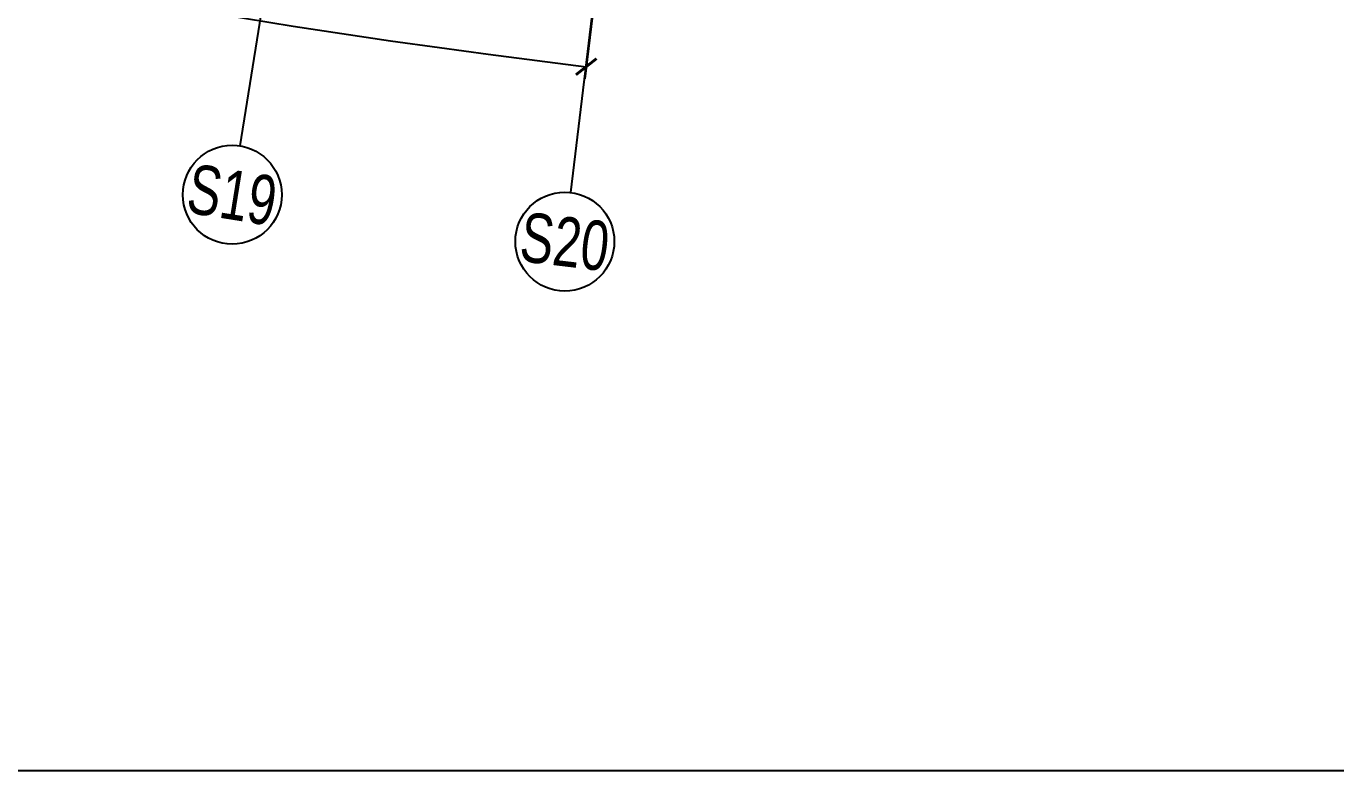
# Model space of a CAD drawing. Extents: x -668578 to 2331563, y -1202445 to 1620273.
# Drawn here: x 829603 to 871978, y -358 to 23733 of the extents above; entities that cross this region are included whole.
import ezdxf
from ezdxf.enums import TextEntityAlignment as Align

# ---------------------------------------------------------------- set-up
doc = ezdxf.new("R2010")
doc.units = 0
doc.layers.get('0').update_dxf_attribs({"color": 8})
doc.layers.get('Defpoints').update_dxf_attribs({"color": 8})
for name, color, linetype in [('#标注', 8, 'Continuous'), ('C-SHET-SHBD', 8, 'Continuous'), ('dim', 8, 'Continuous')]:
    doc.layers.add(name, color=color, linetype=linetype)
doc.styles.add('JHZX', font='jrs.shx', dxfattribs={"width": 0.6, "bigfont": 'jhz.shx'})
doc.styles.add('XD2008', font='xd-hzs.shx', dxfattribs={"width": 0.7, "bigfont": 'xd-hztxt.shx'})
doc.dimstyles.new('JZBZ-400', dxfattribs={"dimscale": 400, "dimtxt": 3, "dimasz": 1.5, "dimexe": 1, "dimexo": 1, "dimgap": 0.5, "dimtad": 1, "dimdec": 0, "dimdsep": 46, "dimtxsty": 'JHZX', "dimblk1": 'ARCHTICK', "dimblk2": 'ARCHTICK', "dimsah": 1, "dimcen": 0, "dimclrd": 1, "dimclre": 1, "dimclrt": 2, "dimazin": 2, "dimtfac": 1, "dimtdec": 0, "dimtix": 1, "dimtmove": 0, "dimatfit": 3, "dimfxl": 0, "dimtolj": 1, "dimlwd": -1, "dimlwe": -1, "dimarcsym": 0})

# ---------------------------------------------------------------- blocks, each defined once
blk = doc.blocks.new('_ARCHTICK')
at = {"color": 0, "linetype": 'ByBlock', "const_width": 0.15}
blk.add_lwpolyline([(-0.5, -0.5), (0.5, 0.5)], dxfattribs=at)
blk = doc.blocks.new('*D2939')
at = {"layer": '#标注', "ltscale": 300, "transparency": 16777216}
for p, q in [((-1773, -1481), (-9342, -7863)), ((165914, -92056), (164727, -101884))]:
    blk.add_line(p, q, dxfattribs=at)
blk.add_arc((197092, 166179), 269610, 220.13382, 263.11563, dxfattribs=at)
at = {"layer": 'Defpoints', "color": 0, "ltscale": 300, "transparency": 16777216}
for p in [(197092, 166179), (-1467, -1224), (40380, -53208), (165962, -91659)]:
    blk.add_point(p, dxfattribs=at)
at = {"layer": '#标注', "ltscale": 300, "transparency": 16777216, "xscale": 600, "yscale": 600, "zscale": 600}
for p, rotation in [((-9036, -7605), 130.1338192809485), ((164775, -101487), 353.1156299250187)]:
    blk.add_blockref('_ARCHTICK', p, dxfattribs=dict(at, rotation=rotation))
at = {"layer": '#标注', "ltscale": 300, "transparency": 16777216, "insert": (69342, -70334), "char_height": 1200, "attachment_point": 5, "rotation": 331.6247, "style": 'JHZX'}
blk.add_mtext('\\A1;42.98°', dxfattribs=at)
blk = doc.blocks.new('*U2924')
at = {"linetype": 'ByBlock'}
blk.add_line((0, -20), (0, 0), dxfattribs=at)
blk.add_circle((0, -24), 4, dxfattribs=at)
at = {"color": 253, "linetype": 'ByBlock', "style": 'JHZX', "width": 0.75}
blk.add_attdef('AXES', text='', height=4, dxfattribs=at).set_placement((0, -24), align=Align.MIDDLE_CENTER)
blk = doc.blocks.new('A3文本框')
at = {"layer": 'Defpoints', "ltscale": 500}
blk.add_lwpolyline([(10, -10), (-420, -10), (-420, 297), (10, 297)], close=True, dxfattribs=at)
at = {"layer": 'C-SHET-SHBD', "style": 'XD2008', "width": 0.7}
for tag, height, p in [('子项名称', 4.5, (-37.489, 35.412)), ('图名', 4.5, (-37.489, 24.269)), ('比例', 3, (-56.3, 8.255)), ('MQJD-01', 3, (-13.245, 2.272))]:
    blk.add_attdef(tag, text='', height=height, dxfattribs=at).set_placement(p, align=Align.CENTER)
blk = doc.blocks.new('DSGDFG')
at = {"layer": '#标注', "linetype": 'ByBlock'}
for p, xscale, yscale, rotation, values in [((154841.8, -96150.4), 399.9999999999996, 399.9999999999996, 350.8814960131423, {'AXES': 'S19'}), ((165229, -97613.7), 399.9999999999998, 399.9999999999998, 353.1435779431665, {'AXES': 'S20'})]:
    blk.add_blockref('*U2924', p, dxfattribs=dict(at, xscale=xscale, yscale=yscale, rotation=rotation)).add_auto_attribs(values)
at = {"layer": '#标注', "ltscale": 300}
dim = blk.add_angular_dim_3p(base=(40379.7, -53208.3), center=(197092.1, 166179.2), p1=(-1467, -1223.5), p2=(165961.7, -91658.5), dimstyle='JZBZ-400', override={"dimclrd": 256, "dimclre": 256, "dimclrt": 256}, dxfattribs=at)
dim.commit()
dim.dimension.update_dxf_attribs({"geometry": '*D2939', "text_midpoint": (69341.6, -70334.5)})

msp = doc.modelspace()

# ---------------------------------------------------------------- block references
at = {"layer": '#标注'}
msp.add_blockref('DSGDFG', (682948.9, 123910), dxfattribs=at)
at = {"layer": 'dim', "color": 0, "xscale": 650, "yscale": 650, "zscale": 650}
msp.add_blockref('A3文本框', (927562.7, 6142.5), dxfattribs=at)

doc.saveas('drawing.dxf')
